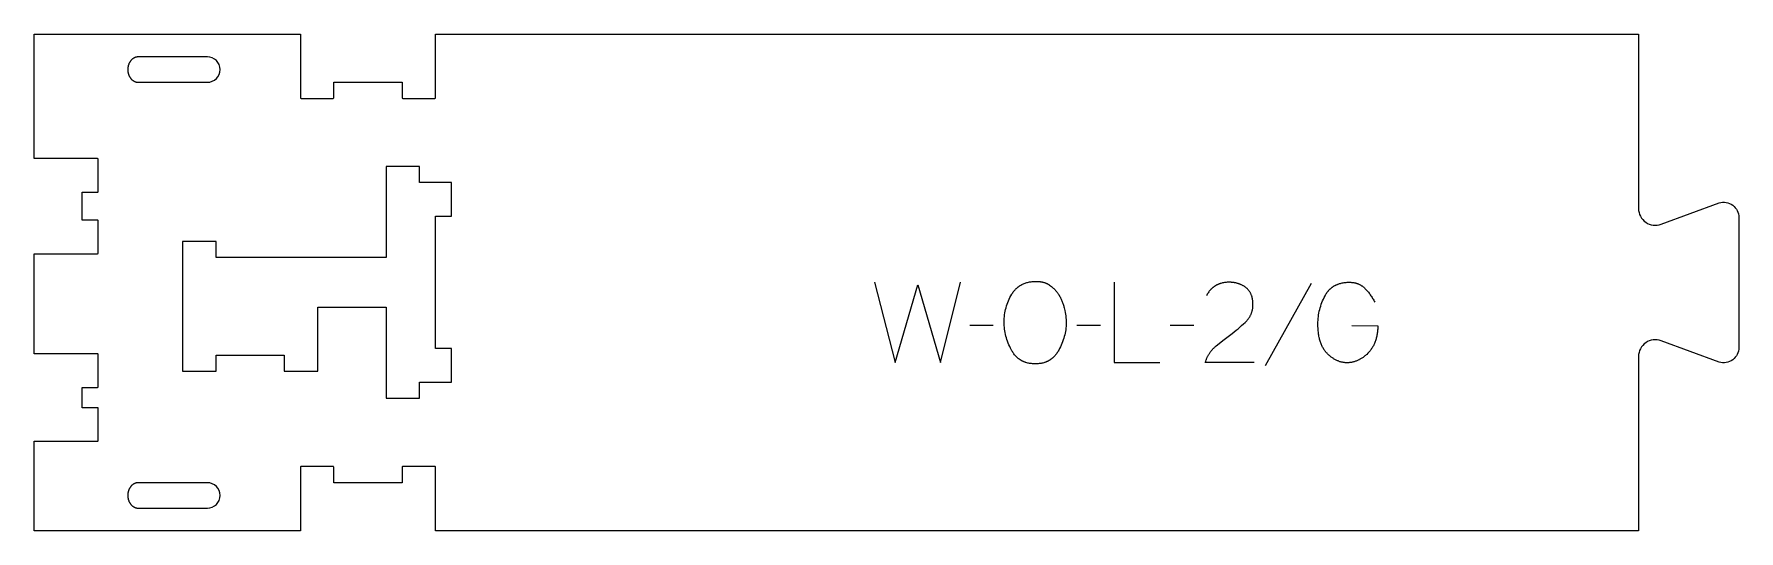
# Model space of a CAD drawing. Extents: x -313 to 324, y -93 to 93.
import ezdxf

# ---------------------------------------------------------------- set-up
doc = ezdxf.new("R2010")
doc.units = 0
for name, color, linetype in [('1_ANYTOOL_1MMDEEP_LABELS_S', 2, 'CONTINUOUS'), ('3_ANYTOOL_CUTTHROUGH_INSID', 4, 'CONTINUOUS'), ('4_ANYTOOL_CUTTHROUGH_OUTSI', 5, 'CONTINUOUS')]:
    doc.layers.add(name, color=color, linetype=linetype)

msp = doc.modelspace()

# ---------------------------------------------------------------- linework, layer by layer
at = {"layer": '1_ANYTOOL_1MMDEEP_LABELS_S'}
for p, q in [((164.36, -0.47), (147.17, -31.24)), ((45.64, -16.11), (36.86, -16.2)), ((85.67, -16.11), (76.89, -16.2)), ((120.56, -16.11), (111.77, -16.2))]:
    msp.add_line(p, q, dxfattribs=at)
msp.add_lwpolyline([(61.71, 0.34), (62.09, 0.34), (62.45, 0.32), (62.81, 0.29), (62.98, 0.27), (63.16, 0.25), (63.33, 0.22), (63.5, 0.2), (63.67, 0.17), (63.84, 0.13), (64, 0.1), (64.17, 0.06), (64.33, 0.01), (64.49, -0.03), (64.65, -0.08), (64.8, -0.13), (64.96, -0.19), (65.11, -0.24), (65.26, -0.3), (65.41, -0.37), (65.56, -0.43), (65.71, -0.5), (65.85, -0.57), (66, -0.65), (66.14, -0.73), (66.28, -0.81), (66.41, -0.89), (66.55, -0.98), (66.68, -1.06), (67.07, -1.34), (67.33, -1.53), (67.57, -1.73), (67.82, -1.94), (68.05, -2.15), (68.28, -2.36), (68.5, -2.59), (68.72, -2.82), (68.93, -3.05), (69.14, -3.3), (69.34, -3.55), (69.53, -3.8), (69.72, -4.06), (69.9, -4.33), (70.07, -4.6), (70.41, -5.17), (70.57, -5.46), (70.73, -5.75), (70.88, -6.05), (71.02, -6.35), (71.16, -6.66), (71.3, -6.96), (71.42, -7.28), (71.54, -7.59), (71.66, -7.91), (71.76, -8.23), (71.87, -8.56), (71.96, -8.89), (72.05, -9.22), (72.14, -9.56), (72.36, -10.58), (72.5, -11.26), (72.61, -11.93), (72.7, -12.59), (72.77, -13.24), (72.82, -13.89), (72.85, -14.54), (72.86, -15.17), (72.85, -15.81), (72.81, -16.45), (72.76, -17.08), (72.68, -17.72), (72.59, -18.36), (72.47, -19), (72.32, -19.63), (72.16, -20.27), (71.98, -20.91), (71.77, -21.55), (71.54, -22.18), (71.29, -22.82), (71.02, -23.46), (70.72, -24.1), (70.41, -24.73), (70.07, -25.37), (69.9, -25.69), (69.72, -25.99), (69.53, -26.28), (69.34, -26.57), (69.14, -26.84), (68.93, -27.1), (68.72, -27.36), (68.5, -27.6), (68.39, -27.72), (68.27, -27.84), (68.16, -27.95), (68.04, -28.06), (67.93, -28.17), (67.81, -28.28), (67.68, -28.38), (67.56, -28.48), (67.44, -28.58), (67.31, -28.67), (67.19, -28.77), (67.06, -28.86), (66.93, -28.95), (66.79, -29.03), (66.66, -29.12), (66.53, -29.2), (66.39, -29.27), (66.25, -29.35), (66.11, -29.42), (65.97, -29.5), (65.83, -29.56), (65.68, -29.63), (65.53, -29.69), (65.39, -29.75), (65.24, -29.81), (65.09, -29.87), (64.93, -29.92), (64.78, -29.97), (64.47, -30.07), (64.15, -30.15), (63.82, -30.23), (63.49, -30.29), (63.15, -30.35), (62.81, -30.39), (62.46, -30.43), (62.1, -30.45), (61.74, -30.47), (61.37, -30.47), (60.99, -30.47), (60.61, -30.45), (60.24, -30.43), (59.88, -30.39), (59.53, -30.34), (59.18, -30.29), (58.83, -30.22), (58.5, -30.15), (58.17, -30.06), (57.84, -29.97), (57.69, -29.91), (57.53, -29.86), (57.37, -29.8), (57.22, -29.74), (57.07, -29.68), (56.92, -29.62), (56.77, -29.55), (56.62, -29.48), (56.47, -29.41), (56.33, -29.33), (56.19, -29.25), (56.05, -29.18), (55.91, -29.09), (55.77, -29.01), (55.63, -28.92), (55.5, -28.83), (55.37, -28.74), (55.24, -28.64), (55.11, -28.55), (54.98, -28.45), (54.85, -28.34), (54.73, -28.24), (54.61, -28.13), (54.49, -28.02), (54.37, -27.91), (54.25, -27.79), (54.13, -27.67), (54.02, -27.55), (53.91, -27.43), (53.8, -27.31), (53.58, -27.05), (53.37, -26.78), (53.16, -26.5), (52.97, -26.21), (52.78, -25.91), (52.59, -25.6), (52.41, -25.29), (52.08, -24.64), (51.77, -23.99), (51.48, -23.34), (51.21, -22.69), (50.97, -22.04), (50.74, -21.39), (50.54, -20.74), (50.36, -20.09), (50.2, -19.44), (50.06, -18.79), (49.94, -18.14), (49.84, -17.48), (49.77, -16.83), (49.71, -16.18), (49.68, -15.52), (49.67, -14.87), (49.68, -14.18), (49.72, -13.49), (49.77, -12.81), (49.85, -12.13), (49.95, -11.46), (50.08, -10.8), (50.22, -10.14), (50.39, -9.49), (50.58, -8.85), (50.79, -8.21), (51.03, -7.58), (51.29, -6.95), (51.57, -6.33), (51.87, -5.71), (52.2, -5.1), (52.54, -4.5), (52.73, -4.2), (52.92, -3.91), (53.12, -3.63), (53.32, -3.36), (53.54, -3.1), (53.75, -2.85), (53.98, -2.61), (54.21, -2.38), (54.33, -2.27), (54.45, -2.16), (54.57, -2.05), (54.69, -1.95), (54.82, -1.84), (54.94, -1.74), (55.07, -1.64), (55.2, -1.55), (55.33, -1.46), (55.46, -1.36), (55.6, -1.28), (55.73, -1.19), (55.87, -1.11), (56.01, -1.02), (56.15, -0.94), (56.29, -0.87), (56.44, -0.79), (56.58, -0.72), (56.88, -0.58), (57.18, -0.46), (57.49, -0.34), (57.81, -0.23), (58.13, -0.13), (58.46, -0.04), (58.79, 0.04), (59.14, 0.11), (59.49, 0.17), (59.84, 0.22), (60.2, 0.27), (60.57, 0.3), (60.95, 0.32), (61.33, 0.34)], close=True, dxfattribs=at)
for points in [[(1.29, 0), (9, -30), (17.44, -0.9), (25.93, -30), (33.43, 0)], [(90.81, 0), (90.81, -30), (107.91, -30)], [(143.14, -29.96), (124.84, -29.91), (124.99, -29.46), (125.15, -29.01), (125.24, -28.79), (125.32, -28.58), (125.42, -28.36), (125.51, -28.15), (125.61, -27.94), (125.72, -27.73), (125.82, -27.53), (125.93, -27.32), (126.05, -27.12), (126.16, -26.93), (126.28, -26.73), (126.41, -26.54), (126.53, -26.35), (126.67, -26.16), (126.8, -25.98), (126.94, -25.79), (127.08, -25.61), (127.23, -25.43), (127.37, -25.26), (127.53, -25.08), (127.68, -24.91), (127.84, -24.75), (128, -24.58), (128.17, -24.42), (128.34, -24.25), (128.51, -24.1), (128.69, -23.94), (128.87, -23.79), (131.85, -21.36), (134.87, -19.07), (135.63, -18.51), (136.37, -17.94), (137.08, -17.36), (137.78, -16.78), (138.44, -16.19), (139.09, -15.58), (139.71, -14.97), (140.31, -14.36), (140.46, -14.2), (140.6, -14.04), (140.74, -13.88), (140.87, -13.72), (140.99, -13.55), (141.12, -13.38), (141.23, -13.21), (141.35, -13.04), (141.45, -12.87), (141.56, -12.69), (141.66, -12.51), (141.75, -12.33), (141.84, -12.15), (141.93, -11.96), (142.01, -11.77), (142.08, -11.58), (142.15, -11.39), (142.22, -11.19), (142.28, -11), (142.34, -10.8), (142.39, -10.6), (142.44, -10.39), (142.48, -10.19), (142.52, -9.98), (142.56, -9.77), (142.59, -9.55), (142.61, -9.34), (142.63, -9.12), (142.65, -8.9), (142.66, -8.68), (142.67, -8.46), (142.67, -8.23), (142.67, -7.98), (142.66, -7.73), (142.65, -7.49), (142.63, -7.25), (142.61, -7.02), (142.58, -6.79), (142.55, -6.56), (142.51, -6.33), (142.47, -6.12), (142.42, -5.9), (142.37, -5.69), (142.32, -5.48), (142.25, -5.27), (142.19, -5.07), (142.12, -4.88), (142.04, -4.68), (141.96, -4.49), (141.87, -4.31), (141.78, -4.12), (141.68, -3.95), (141.58, -3.77), (141.48, -3.6), (141.37, -3.43), (141.25, -3.27), (141.13, -3.11), (141, -2.96), (140.87, -2.8), (140.74, -2.66), (140.59, -2.51), (140.45, -2.37), (140.3, -2.23), (140.14, -2.1), (139.98, -1.97), (139.82, -1.85), (139.66, -1.72), (139.49, -1.61), (139.32, -1.5), (139.15, -1.39), (138.97, -1.28), (138.8, -1.18), (138.62, -1.08), (138.43, -0.99), (138.25, -0.9), (138.06, -0.82), (137.87, -0.74), (137.68, -0.66), (137.48, -0.59), (137.28, -0.53), (137.08, -0.46), (136.88, -0.4), (136.67, -0.35), (136.46, -0.3), (136.25, -0.25), (136.04, -0.21), (135.82, -0.17), (135.6, -0.13), (135.38, -0.1), (135.16, -0.07), (134.93, -0.05), (134.7, -0.03), (134.47, -0.02), (134.23, -0.01), (133.76, 0), (133.39, 0), (133.03, -0.02), (132.68, -0.04), (132.33, -0.08), (131.99, -0.12), (131.66, -0.18), (131.33, -0.24), (131.01, -0.32), (130.69, -0.4), (130.54, -0.45), (130.39, -0.5), (130.24, -0.55), (130.09, -0.6), (129.94, -0.66), (129.79, -0.72), (129.65, -0.78), (129.5, -0.84), (129.36, -0.91), (129.22, -0.98), (129.08, -1.05), (128.95, -1.12), (128.81, -1.2), (128.68, -1.28), (128.55, -1.36), (128.42, -1.44), (128.29, -1.53), (128.16, -1.61), (128.04, -1.7), (127.91, -1.8), (127.79, -1.89), (127.67, -1.99), (127.55, -2.09), (127.43, -2.2), (127.32, -2.3), (127.21, -2.41), (127.09, -2.52), (126.98, -2.63), (126.87, -2.75), (126.77, -2.87), (126.66, -2.99), (126.56, -3.11), (126.35, -3.37), (126.16, -3.63), (125.97, -3.9), (125.78, -4.19), (125.61, -4.48), (125.44, -4.79), (125.27, -5.1)], [(179.57, -16.2), (189.34, -16.24), (189.31, -17.07), (189.28, -17.48), (189.25, -17.87), (189.21, -18.27), (189.16, -18.65), (189.11, -19.03), (189.05, -19.41), (188.98, -19.77), (188.91, -20.13), (188.82, -20.49), (188.74, -20.84), (188.64, -21.18), (188.54, -21.52), (188.44, -21.84), (188.33, -22.17), (188.21, -22.48), (188.08, -22.8), (187.95, -23.1), (187.81, -23.4), (187.66, -23.69), (187.51, -23.98), (187.35, -24.25), (187.18, -24.53), (187.01, -24.79), (186.83, -25.05), (186.64, -25.31), (186.45, -25.56), (186.25, -25.8), (186.05, -26.03), (185.83, -26.26), (185.61, -26.49), (185.17, -26.91), (184.95, -27.11), (184.73, -27.31), (184.5, -27.5), (184.27, -27.68), (184.05, -27.86), (183.82, -28.03), (183.59, -28.19), (183.36, -28.34), (183.12, -28.49), (182.89, -28.63), (182.65, -28.77), (182.42, -28.9), (182.18, -29.02), (181.94, -29.13), (181.7, -29.24), (181.46, -29.34), (181.21, -29.44), (180.97, -29.52), (180.72, -29.6), (180.48, -29.68), (180.23, -29.74), (179.98, -29.8), (179.73, -29.86), (179.48, -29.9), (179.23, -29.94), (178.97, -29.98), (178.72, -30), (178.46, -30.02), (178.2, -30.04), (177.94, -30.04), (177.68, -30.04), (177.43, -30.03), (177.17, -30.02), (176.91, -30), (176.66, -29.97), (176.41, -29.93), (176.16, -29.89), (175.91, -29.84), (175.66, -29.78), (175.42, -29.72), (175.17, -29.65), (174.93, -29.57), (174.69, -29.48), (174.44, -29.39), (174.21, -29.29), (173.97, -29.19), (173.73, -29.07), (173.5, -28.95), (173.26, -28.82), (173.03, -28.69), (172.8, -28.55), (172.57, -28.4), (172.34, -28.24), (172.12, -28.08), (171.89, -27.91), (171.67, -27.74), (171.45, -27.55), (171.23, -27.36), (171.01, -27.16), (170.79, -26.96), (170.57, -26.75), (170.36, -26.53), (170.15, -26.3), (169.94, -26.07), (169.74, -25.83), (169.55, -25.58), (169.37, -25.32), (169.19, -25.06), (169.02, -24.79), (168.86, -24.51), (168.7, -24.22), (168.55, -23.92), (168.41, -23.62), (168.27, -23.31), (168.14, -22.99), (168.01, -22.67), (167.9, -22.34), (167.79, -22), (167.68, -21.65), (167.58, -21.29), (167.49, -20.93), (167.41, -20.56), (167.33, -20.18), (167.26, -19.79), (167.2, -19.4), (167.14, -19), (167.09, -18.59), (167.05, -18.17), (166.98, -17.32), (166.94, -16.43), (166.93, -15.51), (166.94, -14.84), (166.97, -14.16), (167.02, -13.49), (167.09, -12.82), (167.19, -12.15), (167.3, -11.49), (167.44, -10.83), (167.59, -10.18), (167.77, -9.53), (167.97, -8.88), (168.18, -8.23), (168.42, -7.59), (168.68, -6.95), (168.96, -6.32), (169.26, -5.69), (169.59, -5.06), (169.76, -4.75), (169.94, -4.44), (170.12, -4.15), (170.32, -3.87), (170.52, -3.6), (170.62, -3.47), (170.73, -3.34), (170.83, -3.21), (170.94, -3.09), (171.05, -2.96), (171.16, -2.84), (171.28, -2.73), (171.39, -2.61), (171.51, -2.5), (171.63, -2.39), (171.75, -2.28), (171.87, -2.18), (172, -2.08), (172.12, -1.98), (172.25, -1.88), (172.38, -1.78), (172.51, -1.69), (172.65, -1.6), (172.78, -1.51), (172.92, -1.43), (173.06, -1.34), (173.2, -1.26), (173.34, -1.19), (173.48, -1.11), (173.63, -1.04), (173.78, -0.97), (173.93, -0.9), (174.08, -0.83), (174.23, -0.77), (174.38, -0.71), (174.54, -0.65), (174.7, -0.6), (175.02, -0.49), (175.35, -0.4), (175.68, -0.32), (176.03, -0.24), (176.38, -0.18), (176.74, -0.12), (177.1, -0.08), (177.47, -0.04), (177.85, -0.02), (178.24, 0), (178.63, 0), (178.85, 0), (179.07, -0.01), (179.29, -0.02), (179.51, -0.04), (179.72, -0.06), (179.93, -0.08), (180.14, -0.11), (180.34, -0.14), (180.55, -0.18), (180.74, -0.22), (180.94, -0.27), (181.14, -0.32), (181.33, -0.37), (181.52, -0.43), (181.7, -0.5), (181.89, -0.57), (182.07, -0.64), (182.24, -0.72), (182.42, -0.8), (182.59, -0.89), (182.76, -0.98), (182.93, -1.07), (183.1, -1.17), (183.26, -1.28), (183.42, -1.39), (183.57, -1.5), (183.73, -1.62), (183.88, -1.74), (184.03, -1.87), (184.17, -2), (184.32, -2.13), (184.46, -2.27), (185.01, -2.85), (185.28, -3.14), (185.54, -3.44), (185.79, -3.75), (186.04, -4.06), (186.28, -4.37), (186.51, -4.69), (186.74, -5.02), (186.96, -5.35), (187.18, -5.68), (187.38, -6.02), (187.58, -6.36), (187.78, -6.71), (187.96, -7.06), (188.14, -7.41)]]:
    msp.add_lwpolyline(points, dxfattribs=at)
at = {"layer": '3_ANYTOOL_CUTTHROUGH_INSID'}
for points in [[(-248.02, 84.17), (-273.76, 84.17), (-273.86, 84.17), (-273.95, 84.16), (-274.05, 84.15), (-274.15, 84.15), (-274.25, 84.13), (-274.34, 84.12), (-274.44, 84.1), (-274.53, 84.08), (-274.63, 84.06), (-274.73, 84.03), (-274.83, 84), (-274.93, 83.97), (-275.03, 83.93), (-275.12, 83.9), (-275.22, 83.86), (-275.31, 83.81), (-275.4, 83.76), (-275.5, 83.71), (-275.59, 83.66), (-275.68, 83.6), (-275.77, 83.55), (-275.86, 83.49), (-275.95, 83.42), (-276.03, 83.36), (-276.12, 83.29), (-276.2, 83.21), (-276.28, 83.14), (-276.36, 83.06), (-276.44, 82.98), (-276.52, 82.9), (-276.59, 82.82), (-276.66, 82.73), (-276.73, 82.64), (-276.8, 82.55), (-276.87, 82.46), (-276.93, 82.36), (-276.99, 82.27), (-277.05, 82.17), (-277.11, 82.07), (-277.16, 81.97), (-277.21, 81.87), (-277.26, 81.77), (-277.31, 81.67), (-277.35, 81.56), (-277.39, 81.46), (-277.43, 81.35), (-277.47, 81.24), (-277.51, 81.14), (-277.54, 81.03), (-277.57, 80.92), (-277.6, 80.81), (-277.62, 80.71), (-277.65, 80.6), (-277.67, 80.49), (-277.69, 80.38), (-277.71, 80.27), (-277.72, 80.16), (-277.73, 80.06), (-277.74, 79.95), (-277.75, 79.84), (-277.76, 79.74), (-277.76, 79.63), (-277.77, 79.52), (-277.77, 79.42), (-277.77, 79.31), (-277.76, 79.2), (-277.76, 79.1), (-277.75, 78.99), (-277.74, 78.88), (-277.73, 78.78), (-277.72, 78.67), (-277.71, 78.57), (-277.69, 78.46), (-277.67, 78.35), (-277.65, 78.24), (-277.62, 78.13), (-277.6, 78.02), (-277.57, 77.91), (-277.54, 77.8), (-277.51, 77.7), (-277.47, 77.59), (-277.43, 77.48), (-277.39, 77.38), (-277.35, 77.27), (-277.31, 77.17), (-277.26, 77.06), (-277.21, 76.96), (-277.16, 76.86), (-277.11, 76.76), (-277.05, 76.66), (-276.99, 76.56), (-276.93, 76.47), (-276.87, 76.37), (-276.8, 76.28), (-276.73, 76.19), (-276.66, 76.1), (-276.59, 76.02), (-276.52, 75.93), (-276.44, 75.85), (-276.36, 75.77), (-276.28, 75.69), (-276.2, 75.62), (-276.12, 75.55), (-276.03, 75.48), (-275.95, 75.41), (-275.86, 75.35), (-275.77, 75.29), (-275.68, 75.23), (-275.59, 75.17), (-275.5, 75.12), (-275.4, 75.07), (-275.31, 75.02), (-275.22, 74.98), (-275.12, 74.94), (-275.03, 74.9), (-274.93, 74.86), (-274.83, 74.83), (-274.73, 74.8), (-274.63, 74.78), (-274.53, 74.75), (-274.44, 74.73), (-274.34, 74.71), (-274.25, 74.7), (-274.15, 74.69), (-274.05, 74.68), (-273.95, 74.67), (-273.86, 74.67), (-273.76, 74.67), (-248.02, 74.67, 1)], [(-248.02, -84.33, 1), (-248.02, -74.83), (-273.76, -74.83), (-273.86, -74.83), (-273.95, -74.84), (-274.05, -74.85), (-274.15, -74.85), (-274.25, -74.87), (-274.34, -74.88), (-274.44, -74.9), (-274.53, -74.92), (-274.63, -74.94), (-274.73, -74.97), (-274.83, -75), (-274.93, -75.03), (-275.03, -75.07), (-275.12, -75.1), (-275.22, -75.14), (-275.31, -75.19), (-275.4, -75.24), (-275.5, -75.29), (-275.59, -75.34), (-275.68, -75.4), (-275.77, -75.45), (-275.86, -75.51), (-275.95, -75.58), (-276.03, -75.64), (-276.12, -75.71), (-276.2, -75.79), (-276.28, -75.86), (-276.36, -75.94), (-276.44, -76.02), (-276.52, -76.1), (-276.59, -76.18), (-276.66, -76.27), (-276.73, -76.36), (-276.8, -76.45), (-276.87, -76.54), (-276.93, -76.64), (-276.99, -76.73), (-277.05, -76.83), (-277.11, -76.93), (-277.16, -77.03), (-277.21, -77.13), (-277.26, -77.23), (-277.31, -77.33), (-277.35, -77.44), (-277.39, -77.54), (-277.43, -77.65), (-277.47, -77.76), (-277.51, -77.86), (-277.54, -77.97), (-277.57, -78.08), (-277.6, -78.19), (-277.62, -78.29), (-277.65, -78.4), (-277.67, -78.51), (-277.69, -78.62), (-277.71, -78.73), (-277.72, -78.84), (-277.73, -78.94), (-277.74, -79.05), (-277.75, -79.16), (-277.76, -79.26), (-277.76, -79.37), (-277.77, -79.48), (-277.77, -79.58), (-277.77, -79.69), (-277.76, -79.8), (-277.76, -79.9), (-277.75, -80.01), (-277.74, -80.12), (-277.73, -80.22), (-277.72, -80.33), (-277.71, -80.43), (-277.69, -80.54), (-277.67, -80.65), (-277.65, -80.76), (-277.62, -80.87), (-277.6, -80.98), (-277.57, -81.09), (-277.54, -81.2), (-277.51, -81.3), (-277.47, -81.41), (-277.43, -81.52), (-277.39, -81.62), (-277.35, -81.73), (-277.31, -81.83), (-277.26, -81.94), (-277.21, -82.04), (-277.16, -82.14), (-277.11, -82.24), (-277.05, -82.34), (-276.99, -82.44), (-276.93, -82.53), (-276.87, -82.63), (-276.8, -82.72), (-276.73, -82.81), (-276.66, -82.9), (-276.59, -82.98), (-276.52, -83.07), (-276.44, -83.15), (-276.36, -83.23), (-276.28, -83.31), (-276.2, -83.38), (-276.12, -83.45), (-276.03, -83.52), (-275.95, -83.59), (-275.86, -83.65), (-275.77, -83.71), (-275.68, -83.77), (-275.59, -83.83), (-275.5, -83.88), (-275.4, -83.93), (-275.31, -83.98), (-275.22, -84.02), (-275.12, -84.06), (-275.03, -84.1), (-274.93, -84.14), (-274.83, -84.17), (-274.73, -84.2), (-274.63, -84.22), (-274.53, -84.25), (-274.44, -84.27), (-274.34, -84.29), (-274.25, -84.3), (-274.15, -84.31), (-274.05, -84.32), (-273.95, -84.33), (-273.86, -84.33), (-273.76, -84.33)]]:
    msp.add_lwpolyline(points, format="xyb", close=True, dxfattribs=at)
msp.add_lwpolyline([(-156.77, -37.29), (-156.77, -24.79), (-162.77, -24.79), (-162.77, 24.71), (-156.77, 24.71), (-156.77, 37.21), (-168.77, 37.21), (-168.77, 43.21), (-181.27, 43.21), (-181.27, 9.25), (-244.77, 9.25), (-244.77, 15.25), (-257.27, 15.25), (-257.27, -33.25), (-244.77, -33.25), (-244.77, -27.25), (-219.27, -27.25), (-219.27, -33.25), (-206.77, -33.25), (-206.77, -9.25), (-181.27, -9.25), (-181.27, -43.29), (-168.77, -43.29), (-168.77, -37.29)], close=True, dxfattribs=at)
at = {"layer": '4_ANYTOOL_CUTTHROUGH_OUTSI'}
msp.add_lwpolyline([(286.73, -27.7), (286.73, -92.83), (-162.77, -92.83), (-162.77, -69.08, 0.414214), (-163.02, -68.83), (-175.02, -68.83, 0.414214), (-175.27, -69.08), (-175.27, -74.83), (-200.77, -74.83), (-200.77, -69.08, 0.414214), (-201.02, -68.83), (-213.02, -68.83, 0.414214), (-213.27, -69.08), (-213.27, -92.83), (-312.77, -92.83), (-312.77, -59.33), (-289.02, -59.33, 0.414214), (-288.77, -59.08), (-288.77, -47.08, 0.414214), (-289.02, -46.83), (-294.77, -46.83), (-294.77, -39.24), (-289.02, -39.24, 0.414214), (-288.77, -38.99), (-288.77, -26.99, 0.414214), (-289.02, -26.74), (-312.77, -26.74), (-312.77, 10.67), (-289.02, 10.67, 0.414214), (-288.77, 10.92), (-288.77, 22.92, 0.414214), (-289.02, 23.17), (-294.77, 23.17), (-294.77, 33.67), (-289.02, 33.67, 0.414214), (-288.77, 33.92), (-288.77, 45.92, 0.414214), (-289.02, 46.17), (-312.77, 46.17), (-312.77, 92.67), (-213.27, 92.67), (-213.27, 68.92, 0.414214), (-213.02, 68.67), (-201.02, 68.67, 0.414214), (-200.77, 68.92), (-200.77, 74.67), (-175.27, 74.67), (-175.27, 68.92, 0.414214), (-175.02, 68.67), (-163.02, 68.67, 0.414214), (-162.77, 68.92), (-162.77, 92.67), (286.73, 92.67), (286.73, 27.53, 0.522099), (295.15, 21.67), (316.84, 29.68, -0.501976), (324.23, 24.17), (324.23, -24.34, -0.501977), (316.84, -29.85), (295.15, -21.83, 0.522094)], format="xyb", close=True, dxfattribs=at)

doc.saveas('drawing.dxf')
